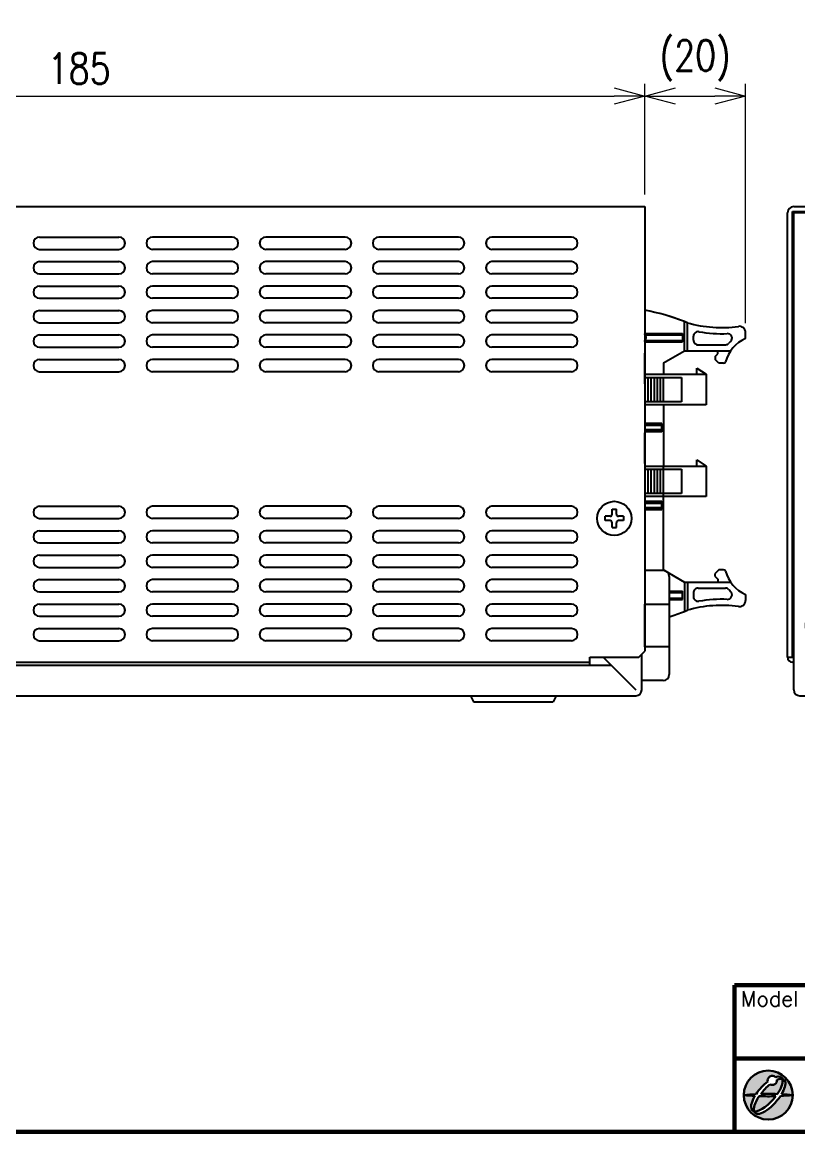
# Model space of a CAD drawing. Header units: millimetres. Extents: x 4 to 387, y 0 to 281.
# Drawn here: x 195.5 to 322.5, y 4 to 185.4 of the extents above; entities that cross this region are included whole.
import ezdxf

# ---------------------------------------------------------------- set-up
doc = ezdxf.new("R2010")
doc.units = ezdxf.units.MM
doc.layers.get('0').update_dxf_attribs({"lineweight": 30})
doc.layers.get('Defpoints').update_dxf_attribs({"lineweight": 9})
for name, color, linetype, lineweight in [('0 @ 1', 7, 'Continuous', 30), ('0 @ 2', 7, 'Continuous', 30), ('2KD_寸法１', 7, 'Continuous', 15), ('2KD_寸法１ @ 2', 7, 'Continuous', 15), ('AUX', 7, 'Continuous', 40)]:
    doc.layers.add(name, color=color, linetype=linetype, lineweight=lineweight)
doc.styles.get("Standard").update_dxf_attribs({"font": 'simplex.shx', "width": 0.8, "bigfont": 'extfont.shx'})
doc.dimstyles.new('KD-STD', dxfattribs={"dimscale": 0, "dimtxt": 2.5, "dimasz": 2.5, "dimexe": 1, "dimexo": 1, "dimgap": 1, "dimtad": 1, "dimdsep": 46, "dimtxsty": 'Standard', "dimblk": 'OPEN30', "dimcen": 0, "dimadec": 0, "dimazin": 0, "dimtfac": 1, "dimtmove": 0, "dimatfit": 3, "dimldrblk": 'OPEN30', "dimfxl": 1, "dimtfill": 1, "dimtolj": 1, "dimtzin": 0, "dimlwd": 15, "dimlwe": 15, "dimarcsym": 0})

# ---------------------------------------------------------------- blocks, each defined once
blk = doc.blocks.new('A$C58A435ED')
h = blk.add_hatch(color=256)
edge = h.paths.add_edge_path()
edge.add_ellipse((3.773587198117353, 4.196817087367676), major_axis=(2.361812504366488, 2.716954488801899), ratio=0.3819444444444653, start_angle=36.91420710907818, end_angle=132.4984448425061, ccw=False)
edge.add_arc((4.65000007218421, 6.399999378670387), 0.7500000000000107, 47.716325140725814, 192.9194600169402, ccw=False)
edge.add_ellipse((3.773587198117353, 4.196817087367676), major_axis=(2.361812504366659, 2.716954488802064), ratio=0.3819444444444362, start_angle=355.11932142212606, end_angle=374.4018947975413, ccw=False)
edge.add_ellipse((4.226412946251001, 3.803181669973355), major_axis=(2.361812504366308, 2.716954488802097), ratio=0.3819444444444228, start_angle=320.87042709418387, end_angle=364.8806785778694, ccw=False)
edge.add_arc((4.000000072180421, -35.9000006213288), 40.09999999999966, 84.27518954777139, 86.89867012710249, ccw=False)
edge.add_arc((4.00000007218404, 3.999999378670507), 3.999999999999948, 2.29e-13, 180.0000000000002)
edge.add_arc((4.000000072404037, -35.90000062387293), 40.10000000255264, 92.83887678115929, 95.7248104521737, ccw=False)
h = blk.add_hatch(color=256)
edge = h.paths.add_edge_path(flags=17)
edge.add_ellipse((3.773587198117353, 4.196817087367676), major_axis=(2.361812504366659, 2.716954488802064), ratio=0.3819444444444362, start_angle=310.1847318245495, end_angle=355.1193214221262)
edge.add_ellipse((4.226412946251001, 3.803181669973355), major_axis=(2.361812504366308, 2.716954488802097), ratio=0.3819444444444228, start_angle=364.8806785778693, end_angle=376.9172569597254)
edge.add_arc((4.64590059936633, 6.440648230716468), 0.7832318979547827, -118.93200922835058, 3.650290310823493, ccw=False)
edge.add_ellipse((4.226412946251001, 3.803181669973355), major_axis=(2.361812504366481, 2.716954488802258), ratio=0.3819444444443969, start_angle=39.80897284039416, end_angle=116.5044053354679)
edge.add_arc((4.000000072202563, -35.90000062130314), 40.09999999997293, 87.87584705466139, 91.76471786731457, ccw=False)
h = blk.add_hatch(color=256)
edge = h.paths.add_edge_path()
edge.add_arc((4.000000072184093, 3.999999378670504), 4, 180, 360)
edge.add_arc((4.000000072183812, 43.89999937867018), 40.09999999999968, 272.8388767810273, 275.7248104522239, ccw=False)
edge.add_ellipse((4.226412946251001, 3.803181669973355), major_axis=(2.361812504366426, 2.716954488802093), ratio=0.3819444444444074, start_angle=175.1193214221273, end_angle=312.49844484255107, ccw=False)
edge.add_ellipse((3.773587198117353, 4.196817087367676), major_axis=(2.361812504366707, 2.716954488802059), ratio=0.3819444444444306, start_angle=140.8704270940551, end_angle=184.8806785778792, ccw=False)
edge.add_arc((4.000000071549384, 43.89999937191471), 40.0999999932146, 264.27518954771597, 266.89867012749494, ccw=False)
h = blk.add_hatch(color=256)
edge = h.paths.add_edge_path(flags=17)
edge.add_ellipse((4.226412946251001, 3.803181669973355), major_axis=(2.361812504366426, 2.716954488802093), ratio=0.3819444444444074, start_angle=130.1847318245594, end_angle=175.1193214221273)
edge.add_ellipse((3.773587198117353, 4.196817087367676), major_axis=(2.361812504366707, 2.716954488802059), ratio=0.3819444444444306, start_angle=184.8806785778791, end_angle=296.5044053362663)
edge.add_arc((4.000000071899529, 43.89999937834407), 40.0999999996636, 267.87584705502576, 271.76471786772845, ccw=False)
blk.add_circle((4.000000072184093, 3.999999378670509), 4)
for centre, radius, start, end in [((4.65000007218407, 6.399999378670521), 0.7500000000000107, 46.19320078363318, 192.9194600169538), ((4.645900599366655, 6.44064823071632), 0.7832318979547827, 241.0679907715483, 3.650290310844553), ((4.000000072403905, -35.90000062387293), 40.10000000255265, 92.83887678115978, 95.72481045217432), ((4.000000071594455, 43.8999993719102), 40.09999999321459, 264.2751895476506, 266.8986701274294), ((4.000000072178096, 43.89999937833407), 40.09999999966357, 267.8758470546274, 271.7647178673098), ((4.000000072184036, -35.90000062130243), 40.09999999997295, 87.87584705463547, 91.764717867287), ((4.000000072184093, 43.8999993786702), 40.09999999999968, 272.8388767810261, 275.7248104522234), ((4.000000072184093, -35.90000062132919), 40.09999999999968, 84.27518954777658, 86.89867012710823)]:
    blk.add_arc(centre, radius, start, end)
for centre, major_axis, ratio, start_param, end_param in [((3.773587198117353, 4.196817087367676), (2.361812504366488, 2.716954488801899), 0.3819444444444653, 1.100419841322928, 1.907443110207523), ((4.226412946251001, 3.803181669973355), (2.361812504366481, 2.716954488802258), 0.3819444444443969, 1.141079770981902, 1.759009101951535), ((3.773587198117353, 4.196817087367676), (2.361812504366659, 2.716954488802064), 0.3819444444444362, 5.024442884643541, 6.8750964602844), ((4.226412946251001, 3.803181669973355), (2.361812504366308, 2.716954488802097), 0.3819444444444228, 5.151329780016704, 6.969419591022085), ((3.773587198117353, 4.196817087367676), (2.361812504366706, 2.716954488802057), 0.3819444444444307, 2.009737126425152, 4.900601755547759), ((4.226412946251001, 3.803181669973355), (2.361812504366426, 2.716954488802092), 0.3819444444444074, 1.882850231053827, 5.04903576379776)]:
    blk.add_ellipse(centre, major_axis=major_axis, ratio=ratio, start_param=start_param, end_param=end_param)
blk = doc.blocks.new('_Open30')
at = {"lineweight": -2}
for p, q in [((-1, 0.26794919), (0, 0)), ((0, 0), (-1, -0.26794919)), ((0, 0), (-1, 0))]:
    blk.add_line(p, q, dxfattribs=at)
blk = doc.blocks.new('*D33')
at = {"layer": '2KD_寸法１', "color": 0, "lineweight": 15}
for p, q in [((112.3249437669276, 157.2980563272242), (112.3249437669276, 175.3626233088569)), ((297.3249437669275, 157.2980563272242), (297.3249437669275, 175.3626233088569)), ((117.3249437669276, 173.3626233088569), (292.3249437669275, 173.3626233088569))]:
    blk.add_line(p, q, dxfattribs=at)
at = {"layer": 'Defpoints', "color": 0}
for p in [(297.3249437669275, 173.3626233088569), (112.3249437669276, 155.2980563272241), (297.3249437669275, 155.2980563272241)]:
    blk.add_point(p, dxfattribs=at)
at = {"layer": '2KD_寸法１', "color": 0, "lineweight": 15, "xscale": 5, "yscale": 5, "zscale": 5, "rotation": 180}
blk.add_blockref('_Open30', (112.3249437669276, 173.3626233088569), dxfattribs=at)
at = {"layer": '2KD_寸法１', "color": 0, "lineweight": 15, "xscale": 5, "yscale": 5, "zscale": 5}
blk.add_blockref('_Open30', (297.3249437669275, 173.3626233088569), dxfattribs=at)
at = {"layer": '2KD_寸法１', "color": 0, "insert": (204.8249437669276, 177.8626233088569), "char_height": 5, "attachment_point": 5, "bg_fill": 3, "box_fill_scale": 1.1, "bg_fill_color": 9, "bg_fill_true_color": 13158600, "bg_fill_transparency": 4390930}
blk.add_mtext('\\A1;185', dxfattribs=at)
blk = doc.blocks.new('*D34')
at = {"layer": '2KD_寸法１', "color": 0, "lineweight": 15}
for p, q in [((297.3249437669275, 157.2980563272242), (297.3249437669275, 175.3626233088569)), ((313.7844418323695, 136.2159225871732), (313.7844418323695, 175.3626233088569)), ((302.3249437669275, 173.3626233088569), (308.7844418323695, 173.3626233088569))]:
    blk.add_line(p, q, dxfattribs=at)
at = {"layer": 'Defpoints', "color": 0}
for p in [(313.7844418323695, 173.3626233088569), (297.3249437669275, 155.2980563272241), (313.7844418323695, 134.2159225871732)]:
    blk.add_point(p, dxfattribs=at)
at = {"layer": '2KD_寸法１', "color": 0, "lineweight": 15, "xscale": 5, "yscale": 5, "zscale": 5, "rotation": 180}
blk.add_blockref('_Open30', (297.3249437669275, 173.3626233088569), dxfattribs=at)
at = {"layer": '2KD_寸法１', "color": 0, "lineweight": 15, "xscale": 5, "yscale": 5, "zscale": 5}
blk.add_blockref('_Open30', (313.7844418323695, 173.3626233088569), dxfattribs=at)
at = {"layer": '2KD_寸法１', "color": 0, "insert": (305.5546927996485, 179.1721471183806), "char_height": 5, "attachment_point": 5, "bg_fill": 3, "box_fill_scale": 1.1, "bg_fill_color": 9, "bg_fill_true_color": 13158600, "bg_fill_transparency": 4390934}
blk.add_mtext('\\A1;(20)', dxfattribs=at)
blk = doc.blocks.new('*U42')
at = {"layer": '0 @ 1', "insert": (3.41869786772122, -21.79845976291006), "char_height": 1.5, "width": 25, "attachment_point": 1}
blk.add_mtext('{\\fHGMaruGothicMPRO|b1|i0|c128|p50;CH2}', dxfattribs=at)
at = {"layer": '0 @ 2', "insert": (3.41869786772122, -21.79845976291006), "char_height": 3, "width": 50, "attachment_point": 1}
blk.add_mtext('{\\fHGMaruGothicMPRO|b1|i0|c128|p50;CH2}', dxfattribs=at)
blk = doc.blocks.new('*U43')
at = {"layer": '0 @ 1', "insert": (-13.60071080255898, -36.79876578944453), "char_height": 1.5, "width": 25, "attachment_point": 1}
blk.add_mtext('{\\fHGMaruGothicMPRO|b1|i0|c128|p50;CH3}', dxfattribs=at)
at = {"layer": '0 @ 2', "insert": (-13.60071080255898, -36.79876578944453), "char_height": 3, "width": 50, "attachment_point": 1}
blk.add_mtext('{\\fHGMaruGothicMPRO|b1|i0|c128|p50;CH3}', dxfattribs=at)
blk = doc.blocks.new('*U44')
at = {"layer": '0 @ 1', "insert": (3.423673484782284, -36.79743400975002), "char_height": 1.5, "width": 25, "attachment_point": 1}
blk.add_mtext('{\\fHGMaruGothicMPRO|b1|i0|c128|p50;CH4}', dxfattribs=at)
at = {"layer": '0 @ 2', "insert": (3.423673484782284, -36.79743400975002), "char_height": 3, "width": 50, "attachment_point": 1}
blk.add_mtext('{\\fHGMaruGothicMPRO|b1|i0|c128|p50;CH4}', dxfattribs=at)
blk = doc.blocks.new('*U45')
at = {"layer": '0 @ 1', "insert": (16.90684941498807, -8.122826919489622), "char_height": 1.5, "width": 25, "attachment_point": 1}
blk.add_mtext('{\\f@HGMaruGothicMPRO|b1|i0|c128|p50;I/O}', dxfattribs=at)
at = {"layer": '0 @ 2', "insert": (16.90684941498807, -8.122826919489622), "char_height": 3, "width": 50, "attachment_point": 1}
blk.add_mtext('{\\f@HGMaruGothicMPRO|b1|i0|c128|p50;I/O}', dxfattribs=at)
blk = doc.blocks.new('*U46')
at = {"layer": '0 @ 1', "insert": (-20.04226831237281, -52.32928730815038), "char_height": 1.25, "width": 25, "attachment_point": 1}
blk.add_mtext('{\\fHGMaruGothicMPRO|b1|i0|c128|p50;SNo.}', dxfattribs=at)
at = {"layer": '0 @ 2', "insert": (-20.04226831237281, -52.32928730815038), "char_height": 2.5, "width": 50, "attachment_point": 1}
blk.add_mtext('{\\fHGMaruGothicMPRO|b1|i0|c128|p50;SNo.}', dxfattribs=at)
blk = doc.blocks.new('*U47')
at = {"layer": '0 @ 1', "insert": (-13.59971652416993, -21.79874200550313), "char_height": 1.5, "width": 25, "attachment_point": 1}
blk.add_mtext('{\\fHGMaruGothicMPRO|b1|i0|c128|p50;CH1}', dxfattribs=at)
at = {"layer": '0 @ 2', "insert": (-13.59971652416993, -21.79874200550313), "char_height": 3, "width": 50, "attachment_point": 1}
blk.add_mtext('{\\fHGMaruGothicMPRO|b1|i0|c128|p50;CH1}', dxfattribs=at)
blk = doc.blocks.new('A$C4DAD6312')
for p, q in [((-29, 0), (29, 0)), ((-30, -73.69999999999997), (-30, -1)), ((-29.20000000000005, -73.69999999999997), (-29.20000000000005, -0.8000000000000111)), ((-29.20000000000005, -0.8000000000000111), (29.20000000000005, -0.8000000000000111)), ((29.00273028564311, -1), (-29.00273028564311, -1)), ((-29.00273028564311, -79), (-29.00273028564311, -1)), ((29.00273028564311, -1), (-29.00273028564311, -1)), ((28.99726971435689, -79), (29.00273028564311, -1)), ((29.20000000000005, -0.8000000000000111), (29.20000000000005, -73.69999999999997)), ((30, -1), (30, -73.69999999999997)), ((-22.86273028564301, -12), (-22.16273028564307, -12)), ((-22.86273028564301, -12.80000000000001), (-22.86273028564301, -12)), ((-22.16273028564307, -12.80000000000001), (-22.16273028564307, -12)), ((2.157269714356971, -12), (2.857269714356903, -12)), ((2.157269714356971, -12.80000000000001), (2.157269714356971, -12)), ((2.857269714356903, -12.80000000000001), (2.857269714356903, -12)), ((-23.21273028564315, -13.14999999999997), (-24.0127302856431, -13.14999999999997)), ((-24.0127302856431, -13.85000000000002), (-24.0127302856431, -13.14999999999997)), ((-23.21273028564315, -13.85000000000002), (-24.0127302856431, -13.85000000000002)), ((-22.86273028564313, -15), (-22.86273028564313, -14.19999999999999)), ((-22.16273028564319, -15), (-22.16273028564319, -14.19999999999999)), ((-21.0127302856431, -13.14999999999997), (-21.81273028564306, -13.15000000000003)), ((-21.0127302856431, -13.85000000000002), (-21.81273028564306, -13.85000000000002)), ((-21.0127302856431, -13.14999999999997), (-21.0127302856431, -13.85000000000002)), ((1.807269714356833, -13.14999999999997), (1.00726971435688, -13.14999999999997)), ((1.00726971435688, -13.85000000000002), (1.00726971435688, -13.14999999999997)), ((1.807269714356833, -13.85000000000002), (1.00726971435688, -13.85000000000002)), ((2.157269714356857, -15), (2.157269714356857, -14.19999999999999)), ((2.857269714356787, -15), (2.857269714356787, -14.19999999999999)), ((4.007269714356879, -13.14999999999997), (3.207269714356923, -13.15000000000003)), ((4.007269714356879, -13.85000000000002), (3.207269714356923, -13.85000000000002)), ((4.007269714356879, -13.14999999999997), (4.007269714356879, -13.85000000000002)), ((-22.86273028564313, -15), (-22.16273028564319, -15)), ((2.157269714356857, -15), (2.857269714356787, -15)), ((23.09727921435547, -16.00041304387764), (14.89727921435838, -16.00041304387764)), ((14.89727921435838, -16.00041304387764), (14.89727921435838, -28.71031294622139)), ((23.09727921435547, -16.00041304387764), (23.09727921435547, -68.30011294641213)), ((14.89767921436282, -19.24801300325112), (23.09767921435991, -19.24801300325112)), ((14.89767921436282, -21.24801300325112), (23.09767921435991, -21.24801300325112)), ((14.89767921436282, -25.24801300325112), (23.09767921435991, -25.24801300325112)), ((14.89727921435838, -25.43011294164376), (15.64727921435838, -25.43011294164376)), ((15.79727921436711, -26.43011294164376), (14.89727921435838, -25.43011294164376)), ((15.64727921435838, -25.43031297483163), (16.09727921435547, -25.43031297483163)), ((15.79727921436711, -26.43011294164376), (15.79727921436711, -44.2002129391642)), ((16.09727921435547, -58.87011299886421), (16.09727921435547, -25.43031297483163)), ((21.89727921435838, -58.87011299886421), (21.89727921435838, -25.43031297483163)), ((22.34727921435547, -25.43031297483163), (21.89727921435838, -25.43031297483163)), ((22.34727921435547, -25.43011294164376), (23.09727921435547, -25.43011294164376)), ((-21.49015533629517, -27.4241665988194), (-15.49015533629517, -27.4241665988194)), ((-21.49015533629517, -32.4241665988194), (-21.49015533629517, -27.4241665988194)), ((-20.49015533629518, -28.4241665988194), (-18.99015533629517, -28.4241665988194)), ((-20.49015533629518, -29.9241665988194), (-20.49015533629518, -28.4241665988194)), ((-18.99015533629517, -28.4241665988194), (-18.99015533629517, -29.9241665988194)), ((-17.99015533629517, -28.4241665988194), (-16.49015533629517, -28.4241665988194)), ((-17.99015533629517, -29.9241665988194), (-17.99015533629517, -28.4241665988194)), ((-16.49015533629517, -28.4241665988194), (-16.49015533629517, -29.9241665988194)), ((-15.49015533629517, -27.4241665988194), (-15.49015533629517, -32.4241665988194)), ((-4.490155708910606, -27.4241665988194), (1.509844291089393, -27.4241665988194)), ((-4.490155708910606, -32.4241665988194), (-4.490155708910606, -27.4241665988194)), ((-3.490155708910606, -28.4241665988194), (-1.990155708910604, -28.4241665988194)), ((-3.490155708910606, -29.9241665988194), (-3.490155708910606, -28.4241665988194)), ((-1.990155708910604, -28.4241665988194), (-1.990155708910604, -29.9241665988194)), ((-0.9901557089106064, -28.4241665988194), (0.5098442910893937, -28.4241665988194)), ((-0.9901557089106064, -29.9241665988194), (-0.9901557089106064, -28.4241665988194)), ((0.5098442910893937, -28.4241665988194), (0.5098442910893937, -29.9241665988194)), ((1.509844291089393, -27.4241665988194), (1.509844291089393, -32.4241665988194)), ((15.79727921436711, -28.71031294622139), (14.89727921435838, -28.71031294622139)), ((15.32227921436129, -28.71031294622139), (15.32227921436129, -32.77031300821022)), ((-18.99015533629517, -29.9241665988194), (-20.49015533629518, -29.9241665988194)), ((-16.49015533629517, -29.9241665988194), (-17.99015533629517, -29.9241665988194)), ((-1.990155708910604, -29.9241665988194), (-3.490155708910606, -29.9241665988194)), ((0.5098442910893937, -29.9241665988194), (-0.9901557089106064, -29.9241665988194)), ((15.79727921436711, -30.03031299867348), (15.32227921436129, -30.03031299867348)), ((-15.49015533629517, -32.4241665988194), (-21.49015533629517, -32.4241665988194)), ((1.509844291089393, -32.4241665988194), (-4.490155708910606, -32.4241665988194)), ((15.79727921436711, -31.45011292257027), (15.32227921436129, -31.45011292257027)), ((15.79727921436711, -32.77031300821022), (14.89727921435838, -32.77031300821022)), ((14.89727921435838, -32.77031300821022), (14.89727921435838, -40.10021291532234)), ((14.89727921435838, -40.10021291532234), (15.79727921436711, -40.10021291532234)), ((15.79727921436711, -40.10021291532234), (15.79727921436711, -57.87011299886422)), ((-21.49015533629517, -42.42416659881951), (-15.49015533629517, -42.42416659881951)), ((-21.49015533629517, -47.4241665988195), (-21.49015533629517, -42.42416659881951)), ((-20.49015533629518, -43.4241665988195), (-18.99015533629517, -43.4241665988195)), ((-20.49015533629518, -44.9241665988195), (-20.49015533629518, -43.4241665988195)), ((-18.99015533629517, -43.4241665988195), (-18.99015533629517, -44.9241665988195)), ((-17.99015533629517, -43.4241665988195), (-16.49015533629517, -43.4241665988195)), ((-17.99015533629517, -44.9241665988195), (-17.99015533629517, -43.4241665988195)), ((-16.49015533629517, -43.4241665988195), (-16.49015533629517, -44.9241665988195)), ((-15.49015533629517, -42.42416659881951), (-15.49015533629517, -47.4241665988195)), ((-4.490155708910606, -42.42416659881951), (1.509844291089393, -42.42416659881951)), ((-4.490155708910606, -47.4241665988195), (-4.490155708910606, -42.42416659881951)), ((-3.490155708910606, -43.4241665988195), (-1.990155708910604, -43.4241665988195)), ((-3.490155708910606, -44.9241665988195), (-3.490155708910606, -43.4241665988195)), ((-1.990155708910604, -43.4241665988195), (-1.990155708910604, -44.9241665988195)), ((-0.9901557089106064, -43.4241665988195), (0.5098442910893937, -43.4241665988195)), ((-0.9901557089106064, -44.9241665988195), (-0.9901557089106064, -43.4241665988195)), ((0.5098442910893937, -43.4241665988195), (0.5098442910893937, -44.9241665988195)), ((1.509844291089393, -42.42416659881951), (1.509844291089393, -47.4241665988195)), ((-18.99015533629517, -44.9241665988195), (-20.49015533629518, -44.9241665988195)), ((-16.49015533629517, -44.9241665988195), (-17.99015533629517, -44.9241665988195)), ((-1.990155708910604, -44.9241665988195), (-3.490155708910606, -44.9241665988195)), ((0.5098442910893937, -44.9241665988195), (-0.9901557089106064, -44.9241665988195)), ((14.89727921435838, -44.20011292257028), (14.89727921435838, -54.07011304654793)), ((15.79727921436711, -44.2002129391642), (14.89727921435838, -44.2002129391642)), ((15.79727921436711, -45.18011294164375), (15.79727921436711, -55.59001301088051)), ((-15.49015533629517, -47.4241665988195), (-21.49015533629517, -47.4241665988195)), ((1.509844291089393, -47.4241665988195), (-4.490155708910606, -47.4241665988195)), ((14.89727921435838, -54.070013029954), (15.79727921436711, -54.070013029954)), ((15.32227921436129, -54.070013029954), (15.32227921436129, -58.13001297273354)), ((-14.00226831237273, -56.00034888490913), (5.997731687627264, -56.00034888490913)), ((15.32227921436129, -55.39001296319679), (15.79727921436711, -55.39001296319679)), ((14.89727921435838, -58.87011299886421), (15.79727921436711, -57.87011299886422)), ((15.32227921436129, -56.81001292028145), (15.79727921436711, -56.81001292028145)), ((14.89727921435838, -58.13001297273354), (15.56337921436056, -58.13001297273354)), ((14.89727921435838, -58.13001297273354), (14.89727921435838, -68.30011294641213)), ((15.64727921435838, -58.87011299886421), (14.89727921435838, -58.87011299886421)), ((14.89767921436282, -59.0480129555674), (23.09767921435991, -59.0480129555674)), ((16.09727921435547, -58.87011299886421), (15.64727921435838, -58.87011299886421)), ((22.34727921435547, -58.87011299886421), (21.89727921435838, -58.87011299886421)), ((23.09727921435547, -58.87011299886421), (22.34727921435547, -58.87011299886421)), ((-7.002730215223547, -62.00063270643574), (-7.002730215223547, -75.00063270643574)), ((-5.002730215223547, -62.00063270643574), (-5.002730445904261, -74.99927448386141)), ((-3.002730099883136, -62.00063294220768), (-3.002730099883136, -75.00063294220769)), ((-1.002730099883136, -62.00063294220768), (-1.002730330563962, -74.99927471963338)), ((0.9972696529461018, -62.00063294220768), (0.9972696529461018, -75.00063294220769)), ((2.9972696529461, -62.00063294220768), (2.997269422265389, -74.9992747196334)), ((14.89767921436282, -63.0480129555674), (23.09767921435991, -63.0480129555674)), ((14.89767921436282, -65.0480129555674), (23.09767921435991, -65.0480129555674)), ((7.647269458216442, -66.99997114432665), (8.347269458216488, -66.99997114432665)), ((7.647269458216442, -67.79997114432666), (7.647269458216442, -66.99997114432665)), ((8.347269458216488, -67.79997114432666), (8.347269458216488, -66.99997114432665)), ((7.297269458216532, -68.14997114432664), (6.497269458216463, -68.14997114432664)), ((6.497269458216463, -68.84997114432664), (6.497269458216463, -68.14997114432664)), ((7.297269458216532, -68.84997114432664), (6.497269458216463, -68.84997114432664)), ((9.497269458216463, -68.14997114432664), (8.697269458216397, -68.14997114432667)), ((9.497269458216463, -68.84997114432664), (8.697269458216397, -68.84997114432664)), ((9.497269458216463, -68.14997114432664), (9.497269458216463, -68.84997114432664)), ((23.09727921435547, -68.30011294641213), (14.89727921435838, -68.30011294641213)), ((7.647269458216442, -69.99997114432665), (7.647269458216442, -69.19997114432664)), ((7.647269458216442, -69.99997114432665), (8.347269458216488, -69.99997114432665)), ((8.347269458216488, -69.99997114432665), (8.347269458216488, -69.19997114432664)), ((-30, -73.69999999999997), (-29.20000000000005, -73.69999999999997)), ((-29.20000000000005, -73.69999999999997), (-29.00273028564311, -73.69999999999997)), ((28.99764075317512, -73.69999999999997), (29.20000000000005, -73.69999999999997)), ((29.20000000000005, -73.69999999999997), (30, -73.69999999999997)), ((-29.00273028564311, -74.5), (-29.20000000000005, -74.5)), ((28.99758474731573, -74.5), (29.20000000000005, -74.5)), ((-28.00273028564311, -80), (27.99726971435689, -80)), ((-25.50273073800804, -80), (-25.00273073800804, -81)), ((-25.00273073800804, -81), (-12.00273073800804, -81)), ((-24.00273073800804, -80), (-13.00273073800804, -80)), ((-11.50273073800804, -80), (-12.00273073800804, -81)), ((11.49726926199196, -80), (11.99726926199196, -81)), ((11.99726926199196, -81), (24.99726926199196, -81)), ((12.99726926199196, -80), (23.99726926199196, -80)), ((25.49726926199196, -80), (24.99726926199196, -81))]:
    blk.add_line(p, q)
for points in [[(-20.01015552260311, -7.500000088985302), (-0.0101555226030996, -7.500000088985302), (-0.0101555226030996, -19.5000000889853), (-20.01015552260311, -19.5000000889853)], [(13.99727921435692, -15.50041304387764), (23.99727921435692, -15.50041304387764), (23.99727921435692, -69.50041304387764), (13.99727921435692, -69.50041304387764)]]:
    blk.add_lwpolyline(points, close=True)
for points in [[(-19.99015533629517, -27.4241665988194), (-19.99015533629517, -26.4241665988194), (-16.99015533629517, -26.4241665988194), (-16.99015533629517, -27.4241665988194)], [(-2.990155708910606, -27.4241665988194), (-2.990155708910606, -26.4241665988194), (0.0098442910893937, -26.4241665988194), (0.0098442910893937, -27.4241665988194)], [(-21.49015533629517, -27.9241665988194), (-24.49015533629518, -27.9241665988194), (-24.49015533629518, -31.9241665988194), (-21.49015533629517, -31.9241665988194)], [(-15.49015533629517, -27.9241665988194), (-12.49015533629517, -27.9241665988194), (-12.49015533629517, -31.9241665988194), (-15.49015533629517, -31.9241665988194)], [(-4.490155708910606, -27.9241665988194), (-7.490155708910606, -27.9241665988194), (-7.490155708910606, -31.9241665988194), (-4.490155708910606, -31.9241665988194)], [(1.509844291089393, -27.9241665988194), (4.509844291089393, -27.9241665988194), (4.509844291089393, -31.9241665988194), (1.509844291089393, -31.9241665988194)], [(-19.99015533629517, -42.42416659881951), (-19.99015533629517, -41.42416659881951), (-16.99015533629517, -41.42416659881951), (-16.99015533629517, -42.42416659881951)], [(-2.990155708910606, -42.42416659881951), (-2.990155708910606, -41.42416659881951), (0.0098442910893937, -41.42416659881951), (0.0098442910893937, -42.42416659881951)], [(-21.49015533629517, -42.92416659881951), (-24.49015533629518, -42.92416659881951), (-24.49015533629518, -46.9241665988195), (-21.49015533629517, -46.9241665988195)], [(-15.49015533629517, -42.92416659881951), (-12.49015533629517, -42.92416659881951), (-12.49015533629517, -46.9241665988195), (-15.49015533629517, -46.9241665988195)], [(-4.490155708910606, -42.92416659881951), (-7.490155708910606, -42.92416659881951), (-7.490155708910606, -46.9241665988195), (-4.490155708910606, -46.9241665988195)], [(1.509844291089393, -42.92416659881951), (4.509844291089393, -42.92416659881951), (4.509844291089393, -46.9241665988195), (1.509844291089393, -46.9241665988195)]]:
    blk.add_lwpolyline(points)
for centre, radius in [((-22.5127302856431, -13.5), 2.799999999999998), ((2.507269714356877, -13.5), 2.799999999999998), ((-18.00273028564402, -68.49932087096475), 9), ((-18.00273028564402, -68.49932087096475), 5), ((7.997269458216463, -68.49997114432665), 3), ((7.997269458216463, -68.49997114432665), 2.799999999999998)]:
    blk.add_circle(centre, radius)
for centre, radius, start, end in [((-29, -1), 1, 90, 180), ((29, -1), 1, 0, 90), ((-23.21273028564315, -12.80000000000001), 0.35, 270, 0), ((-23.21273028564315, -14.19999999999999), 0.35, 0, 90), ((-21.81273028564306, -12.80000000000007), 0.35, 180, 270), ((-21.81273028564306, -14.19999999999999), 0.35, 90, 180), ((1.807269714356833, -12.80000000000001), 0.35, 270, 0), ((1.807269714356833, -14.19999999999999), 0.35, 0, 90), ((3.207269714356923, -12.80000000000007), 0.35, 180, 270), ((3.207269714356923, -14.19999999999999), 0.35, 90, 180), ((-6.002730215223547, -62.00063270643574), 1, 0, 180), ((-2.002730099883134, -62.00063294220768), 1, 0, 180), ((1.9972696529461, -62.00063294220768), 1, 0, 180), ((7.297269458216532, -67.79997114432666), 0.35, 270, 0), ((7.297269458216532, -69.19997114432664), 0.35, 0, 90), ((8.697269458216397, -67.79997114432669), 0.35, 180, 270), ((8.697269458216397, -69.19997114432664), 0.35, 90, 180), ((-29.20000000000005, -73.69999999999997), 0.8, 180, 270), ((29.20000000000005, -73.69999999999997), 0.8, 270, 0), ((-6.002730445904263, -74.99927448386141), 1, 180, 0), ((-2.00273033056396, -74.99927471963338), 1, 180, 0), ((1.997269422265389, -74.9992747196334), 1, 180, 0), ((-28.00273028564311, -79), 1, 180, 270), ((27.99726971435689, -79), 1, 270, 0)]:
    blk.add_arc(centre, radius, start, end)
for name in ['*U45', '*U47', '*U42', '*U43', '*U44', '*U46']:
    blk.add_blockref(name, (0, 0))
blk = doc.blocks.new('A$C150A3B8D')
for p, q in [((-92.5, 0), (92.5, 0)), ((92.5, 0), (92.5, -72.69999999999997)), ((-6.499320888712872, -4.999999884659644), (6.499320888712872, -5.000000115340355)), ((25, -4.999999884659644), (12.00135822257425, -5.000000115340355)), ((43.5, -4.999999884659644), (30.50135822257426, -5.000000115340355)), ((62, -4.999999884659644), (49.00135822257425, -5.000000115340355)), ((80.5, -4.999999884659644), (67.50135822257425, -5.000000115340355)), ((-6.499320888712872, -6.999999884659643), (6.500679111287126, -6.999999884659643)), ((25, -6.999999884659643), (12, -6.999999884659643)), ((43.5, -6.999999884659643), (30.5, -6.999999884659643)), ((62, -6.999999884659643), (49, -6.999999884659643)), ((80.5, -6.999999884659643), (67.5, -6.999999884659643)), ((-6.499320817726811, -8.999999901138438), (6.499320959698931, -9.000000131819148)), ((24.99999992901394, -8.999999901138438), (12.00135815158819, -9.000000131819148)), ((43.49999992901394, -8.999999901138438), (30.5013581515882, -9.000000131819148)), ((61.99999992901394, -8.999999901138438), (49.00135815158819, -9.000000131819148)), ((80.49999992901394, -8.999999901138438), (67.50135815158819, -9.000000131819148)), ((-6.499320817726811, -10.99999990113843), (6.500679182273187, -10.99999990113843)), ((24.99999992901394, -10.99999990113843), (11.99999992901394, -10.99999990113843)), ((43.49999992901394, -10.99999990113843), (30.49999992901395, -10.99999990113843)), ((61.99999992901394, -10.99999990113843), (48.99999992901394, -10.99999990113843)), ((80.49999992901394, -10.99999990113843), (67.49999992901392, -10.99999990113843)), ((-6.499320888712872, -12.99999988465964), (6.499320888712872, -13.00000011534035)), ((25, -12.99999988465964), (12.00135822257425, -13.00000011534035)), ((43.5, -12.99999988465964), (30.50135822257426, -13.00000011534035)), ((62, -12.99999988465964), (49.00135822257425, -13.00000011534035)), ((80.5, -12.99999988465964), (67.50135822257425, -13.00000011534035)), ((-6.499320888712872, -14.99999988465964), (6.500679111287126, -14.99999988465964)), ((25, -14.99999988465964), (12, -14.99999988465964)), ((43.5, -14.99999988465964), (30.5, -14.99999988465964)), ((62, -14.99999988465964), (49, -14.99999988465964)), ((80.5, -14.99999988465964), (67.5, -14.99999988465964)), ((-6.499320888712872, -16.99999986818079), (6.499320888712872, -17.0000000988615)), ((25, -16.99999986818079), (12.00135822257425, -17.0000000988615)), ((43.5, -16.99999986818079), (30.50135822257426, -17.0000000988615)), ((62, -16.99999986818079), (49.00135822257425, -17.0000000988615)), ((80.5, -16.99999986818079), (67.50135822257425, -17.0000000988615)), ((-6.499320888712872, -18.99999986818079), (6.500679111287126, -18.99999986818079)), ((25, -18.99999986818079), (12, -18.99999986818079)), ((43.5, -18.99999986818079), (30.5, -18.99999986818079)), ((62, -18.99999986818079), (49, -18.99999986818079)), ((80.5, -18.99999986818079), (67.5, -18.99999986818079)), ((98.95943756544216, -23.57749874005106), (98.95955156544213, -18.79843274005111)), ((98.95954356544212, -23.57751174005108), (98.95954356544212, -18.79844674005108)), ((99.46093256544214, -23.57756374005112), (99.46103956544208, -18.9977807400511)), ((99.46103956544208, -23.57756474005106), (99.46103956544208, -18.9977807400511)), ((-6.499320888712872, -20.999999851702), (6.499320888712872, -21.00000008238271)), ((25, -20.999999851702), (12.00135822257425, -21.00000008238271)), ((43.5, -20.999999851702), (30.50135822257426, -21.00000008238271)), ((62, -20.999999851702), (49.00135822257425, -21.00000008238271)), ((80.5, -20.999999851702), (67.50135822257425, -21.00000008238271)), ((92.53900956544204, -20.75281674005112), (98.65950656544214, -20.75281674005112)), ((92.64000856544205, -20.95462774005103), (98.65949556544209, -20.95477274005111)), ((96.500675, -20.75305974005107), (98.65954856544207, -20.75296074005109)), ((96.500675, -20.95479274005106), (98.65954056544209, -20.95479274005106)), ((98.65949856544216, -20.75293774005104), (98.65946856544201, -22.09294074005106)), ((98.65954056544209, -20.7529567400511), (98.65954056544209, -22.09296074005107)), ((100.460974565442, -21.84753474005106), (100.4609895654421, -21.20063774005109)), ((100.4610395654421, -21.84751174005106), (100.4610395654421, -21.20061574005104)), ((108.9594845654421, -21.58213374005106), (108.9595115654421, -20.58213374005106)), ((108.9595435654421, -21.58190974005106), (108.9595435654421, -20.58190974005106)), ((-6.499320888712872, -22.999999851702), (6.500679111287126, -22.999999851702)), ((25, -22.999999851702), (12, -22.999999851702)), ((43.5, -22.999999851702), (30.5, -22.999999851702)), ((62, -22.999999851702), (49, -22.999999851702)), ((80.5, -22.999999851702), (67.5, -22.999999851702)), ((92.53846656544216, -22.09281174005105), (98.65946856544201, -22.09281174005105)), ((92.63948656544208, -21.89450074005106), (98.659470565442, -21.89464574005103)), ((95.54902956544208, -25.57756074005101), (98.95953856544205, -23.57750774005103)), ((96.500675, -21.8946647400511), (98.65954056544209, -21.8946647400511)), ((96.500675, -22.09305574005106), (98.65953856544209, -22.09295674005108)), ((98.95943556544216, -23.57760274005102), (106.5378445654421, -23.5774807400511)), ((98.95953956544213, -23.5776147400511), (106.5379515654421, -23.57731274005107)), ((101.2109475654421, -22.59760274005111), (105.6864445654421, -22.59750774005113)), ((101.211031565442, -22.5975647400511), (105.686525565442, -22.59736274005104)), ((104.4094205654421, -24.09747174005111), (104.4094345654421, -23.57751474005113)), ((104.409540565442, -24.09735874005105), (104.409540565442, -23.57739674005109)), ((-6.499320888712872, -25.00000008238271), (6.499320888712872, -25.00000031306342)), ((25, -25.00000008238271), (12.00135822257425, -25.00000031306342)), ((43.5, -25.00000008238271), (30.50135822257426, -25.00000031306342)), ((62, -25.00000008238271), (49.00135822257425, -25.00000031306342)), ((80.5, -25.00000008238271), (67.50135822257425, -25.00000031306342)), ((92.5, -28.9991665988195), (92.5, -23.9991665988195)), ((92.5, -28.4991665988195), (92.5, -24.4991665988195)), ((104.0094195654421, -24.4974657400511), (104.0094075654421, -24.9974657400511)), ((104.0094235654421, -24.4974207400511), (104.4094345654421, -24.09742274005111)), ((104.609423565442, -25.59739474005108), (104.009428565442, -24.9973747400511)), ((104.009546565442, -24.49736074005102), (104.009546565442, -24.99736074005102)), ((104.009550565442, -24.49731874005101), (104.409552565442, -24.09731374005105)), ((104.6095795654421, -25.59727174005104), (104.0095735654421, -24.99726874005103)), ((-6.499320888712872, -27.00000008238272), (6.500679111287126, -27.00000008238272)), ((25, -27.00000008238272), (12, -27.00000008238272)), ((43.5, -27.00000008238272), (30.5, -27.00000008238272)), ((62, -27.00000008238272), (49, -27.00000008238272)), ((80.5, -27.00000008238272), (67.5, -27.00000008238272)), ((95.54886556544204, -25.5772810857238), (95.54886556544216, -27.42567134420375)), ((101, -27.42567134420375), (101, -26.42567134420375)), ((101, -26.42567134420375), (102.5, -27.42567134420375)), ((105.3793875654421, -25.59744974005105), (104.609398565442, -25.59743374005109)), ((105.3795415654421, -25.59731374005105), (104.609552565442, -25.59731374005105)), ((92.5, -27.42567134420375), (102.5, -27.42567134420375)), ((92.5, -27.92567134420375), (98.50000000000001, -27.92567134420375)), ((93, -27.92567134420375), (93, -31.92567134420375)), ((93.49999999999999, -27.92567134420375), (93.49999999999999, -31.92567134420375)), ((94, -27.92567134420375), (94, -31.92567134420375)), ((94.50000000000001, -27.92567134420375), (94.50000000000001, -31.92567134420375)), ((95, -27.92567134420375), (95, -31.92567134420375)), ((95.5, -27.92567134420375), (95.5, -31.92567134420375)), ((98.50000000000001, -27.92567134420375), (98.50000000000001, -31.92567134420375)), ((102.5, -27.42567134420375), (102.5, -32.42567134420375)), ((98.50000000000001, -31.92567134420375), (92.5, -31.92567134420375)), ((102.5, -32.42567134420375), (92.5, -32.42567134420375)), ((95.54886556544216, -32.42567134420375), (95.54886556544216, -42.48165274005112)), ((95.24888356544216, -35.48205574005113), (92.5, -35.48195474005104)), ((95.24888056544204, -35.78205674005108), (92.5, -35.78195574005111)), ((95.24887756544209, -36.82205374005105), (95.24887756544209, -35.48205374005113)), ((95.24887356544208, -36.52205474005111), (92.5, -36.52195574005111)), ((95.24887956544205, -36.82200574005106), (92.5, -36.82190474005108)), ((92.5, -41.99916659881949), (92.5, -36.9991665988195)), ((92.5, -41.4991665988195), (92.5, -37.4991665988195)), ((101, -42.42567134420386), (101, -41.42567134420385)), ((101, -41.42567134420385), (102.5, -42.42567134420386)), ((92.5, -42.42567134420386), (102.5, -42.42567134420386)), ((92.5, -42.92567134420385), (98.50000000000001, -42.92567134420385)), ((93, -42.92567134420385), (93, -46.92567134420386)), ((93.49999999999999, -42.92567134420385), (93.49999999999999, -46.92567134420386)), ((94, -42.92567134420385), (94, -46.92567134420386)), ((94.50000000000001, -42.92567134420385), (94.50000000000001, -46.92567134420386)), ((95, -42.92567134420385), (95, -46.92567134420386)), ((95.5, -42.92567134420385), (95.5, -46.92567134420386)), ((95.54880132477295, -42.92567134420385), (95.54887256544205, -42.52165374005108)), ((98.50000000000001, -42.92567134420385), (98.50000000000001, -46.92567134420386)), ((102.5, -42.42567134420386), (102.5, -47.42567134420386)), ((98.50000000000001, -46.92567134420386), (92.5, -46.92567134420386)), ((95.54588856544206, -59.44441074005112), (95.54809600234825, -46.92567134420386)), ((102.5, -47.42567134420386), (92.5, -47.42567134420386)), ((92.5, -48.17991074005114), (95.2483735654421, -48.17991074005114)), ((92.5, -48.48121780993809), (95.24836656544207, -48.48125274005109)), ((95.2483735654421, -49.52125774005105), (95.2483735654421, -48.18125674005102)), ((-6.5, -48.99999980227693), (6.498641777425746, -49.00000003295764)), ((25.00067911128713, -48.99999980227693), (12.00203733386138, -49.00000003295764)), ((43.50067911128713, -48.99999980227693), (30.50203733386138, -49.00000003295764)), ((62.00067911128712, -48.99999980227693), (49.00203733386138, -49.00000003295764)), ((80.50067911128713, -48.99999980227693), (67.50203733386138, -49.00000003295764)), ((86.80000000000005, -50.65000000000001), (86, -50.65000000000001)), ((86, -51.34999999999998), (86, -50.65000000000001)), ((87.15000000000003, -49.5), (87.85000000000001, -49.5)), ((87.15000000000003, -50.30000000000001), (87.15000000000003, -49.5)), ((87.85000000000001, -50.30000000000001), (87.85000000000001, -49.5)), ((89, -50.65000000000001), (88.19999999999997, -50.65000000000003)), ((89, -50.65000000000001), (89, -51.34999999999998)), ((92.5, -49.22121945683904), (95.24838756544204, -49.22125474005111)), ((92.5, -49.52115474005108), (95.24836856544208, -49.52125374005106)), ((-6.5, -50.99999980227693), (6.5, -50.99999980227693)), ((25.00067911128713, -50.99999980227693), (12.00067911128712, -50.99999980227693)), ((43.50067911128713, -50.99999980227693), (30.50067911128713, -50.99999980227693)), ((62.00067911128712, -50.99999980227693), (49.00067911128711, -50.99999980227693)), ((80.50067911128713, -50.99999980227693), (67.50067911128714, -50.99999980227693)), ((86.80000000000005, -51.34999999999998), (86, -51.34999999999998)), ((87.14999999999998, -52.5), (87.14999999999998, -51.69999999999999)), ((87.14999999999998, -52.5), (87.84999999999997, -52.5)), ((87.84999999999997, -52.5), (87.84999999999997, -51.69999999999999)), ((89, -51.34999999999998), (88.19999999999997, -51.34999999999998)), ((-6.499999929013937, -52.99999981875572), (6.498641848411807, -53.00000004943644)), ((25.00067904030107, -52.99999981875572), (12.00203726287532, -53.00000004943644)), ((43.50067904030106, -52.99999981875572), (30.50203726287532, -53.00000004943644)), ((62.00067904030106, -52.99999981875572), (49.00203726287532, -53.00000004943644)), ((80.50067904030107, -52.99999981875572), (67.50203726287532, -53.00000004943644)), ((-6.499999929013937, -54.99999981875572), (6.500000070986061, -54.99999981875572)), ((25.00067904030107, -54.99999981875572), (12.00067904030106, -54.99999981875572)), ((43.50067904030106, -54.99999981875572), (30.50067904030107, -54.99999981875572)), ((62.00067904030106, -54.99999981875572), (49.00067904030106, -54.99999981875572)), ((80.50067904030107, -54.99999981875572), (67.50067904030108, -54.99999981875572)), ((-6.5, -56.99999980227692), (6.498641777425746, -57.00000003295762)), ((25.00067911128713, -56.99999980227692), (12.00203733386138, -57.00000003295762)), ((43.50067911128713, -56.99999980227692), (30.50203733386138, -57.00000003295762)), ((62.00067911128712, -56.99999980227692), (49.00203733386138, -57.00000003295762)), ((80.50067911128713, -56.99999980227692), (67.50203733386138, -57.00000003295762)), ((-6.5, -58.99999980227693), (6.5, -58.99999980227693)), ((25.00067911128713, -58.99999980227693), (12.00067911128712, -58.99999980227693)), ((43.50067911128713, -58.99999980227693), (30.50067911128713, -58.99999980227693)), ((62.00067911128712, -58.99999980227693), (49.00067911128711, -58.99999980227693)), ((80.50067911128713, -58.99999980227693), (67.50067911128714, -58.99999980227693)), ((95.5, -59.5008739088116), (92.5, -59.5008739088116)), ((95.5483545654421, -59.42585574005113), (98.95886356544204, -61.42590874005112)), ((104.6089045654421, -59.40614474005109), (104.0088985654421, -60.00614774005112)), ((105.3788665654421, -59.40610274005109), (104.6088775654421, -59.40610274005109)), ((-6.5, -60.99999978579811), (6.498641777425746, -61.00000001647882)), ((25.00067911128713, -60.99999978579811), (12.00203733386138, -61.00000001647882)), ((43.50067911128713, -60.99999978579811), (30.50203733386138, -61.00000001647882)), ((62.00067911128712, -60.99999978579811), (49.00203733386138, -61.00000001647882)), ((80.50067911128713, -60.99999978579811), (67.50203733386138, -61.00000001647882)), ((96.5, -60.50087390881159), (96.5, -76.5)), ((98.95886456544213, -61.42580174005104), (106.5372765654421, -61.42610374005108)), ((98.95886856544212, -61.42590474005107), (98.95886856544212, -66.20496974005106)), ((99.46036456544209, -61.4258517400511), (99.46036456544209, -66.00563574005103)), ((104.008871565442, -60.50605574005111), (104.008871565442, -60.00605574005112)), ((104.008875565442, -60.50609774005113), (104.408877565442, -60.9061027400511)), ((104.408865565442, -60.90605774005109), (104.408865565442, -61.42601974005106)), ((-6.5, -62.99999978579811), (6.5, -62.99999978579811)), ((25.00067911128713, -62.99999978579811), (12.00067911128712, -62.99999978579811)), ((43.50067911128713, -62.99999978579811), (30.50067911128713, -62.99999978579811)), ((62.00067911128712, -62.99999978579811), (49.00067911128711, -62.99999978579811)), ((80.50067911128713, -62.99999978579811), (67.50067911128714, -62.99999978579811)), ((96.5, -62.91036074005109), (98.65886356544208, -62.91045974005107)), ((96.5, -63.10875174005104), (98.65886556544204, -63.10875174005104)), ((98.65886556544204, -64.25045974005104), (98.65886556544204, -62.91045574005106)), ((100.4603645654421, -63.1559047400511), (100.4603645654421, -63.8028007400511)), ((101.210356565442, -62.40585174005104), (105.685850565442, -62.40605374005109)), ((108.9588685654421, -63.42150674005107), (108.9588685654421, -64.4215067400511)), ((-6.5, -64.99999976931927), (6.498641777425746, -65)), ((25.00067911128713, -64.99999976931927), (12.00203733386138, -65)), ((43.50067911128713, -64.99999976931927), (30.50203733386138, -65)), ((62.00067911128712, -64.99999976931927), (49.00203733386138, -65)), ((80.50067911128713, -64.99999976931927), (67.50203733386138, -65)), ((92.5, -71.9993208709648), (92.5, -64.99932087096478)), ((92.5, -65.00082561634915), (96.5, -65.00082561634915)), ((96.5, -64.0486237400511), (98.65886556544204, -64.0486237400511)), ((96.5, -64.25035674005107), (98.65887356544206, -64.25045574005105)), ((96.5, -65.00082561634915), (96.5, -72.00082561634915)), ((-6.5, -66.99999976931929), (6.5, -66.99999976931929)), ((25.00067911128713, -66.99999976931929), (12.00067911128712, -66.99999976931929)), ((43.50067911128713, -66.99999976931929), (30.50067911128713, -66.99999976931929)), ((62.00067911128712, -66.99999976931929), (49.00067911128711, -66.99999976931929)), ((80.50067911128713, -66.99999976931929), (67.50067911128714, -66.99999976931929)), ((-6.5, -69), (6.498641777425746, -69.00000023068071)), ((25.00067911128713, -69), (12.00203733386138, -69.00000023068071)), ((43.50067911128713, -69), (30.50203733386138, -69.00000023068071)), ((62.00067911128712, -69), (49.00203733386138, -69.00000023068071)), ((80.50067911128713, -69), (67.50203733386138, -69.00000023068071)), ((-6.5, -71), (6.5, -71)), ((25.00067911128713, -71), (12.00067911128712, -71)), ((43.50067911128713, -71), (30.50067911128713, -71)), ((62.00067911128712, -71), (49.00067911128711, -71)), ((80.50067911128713, -71), (67.50067911128714, -71)), ((96.5, -72.00082561634915), (92.5, -72.00082561634915)), ((83.49999999999999, -73.69999999999997), (91.5, -73.69999999999997)), ((83.49999999999999, -75), (83.49999999999999, -73.69999999999997)), ((85.69999999999997, -73.69999999999997), (91, -79)), ((91.5, -73.69999999999997), (92.5, -72.69999999999997)), ((92, -79), (92, -73.19999999999997)), ((-87, -75), (87, -75)), ((-83.49999999999999, -74.50000000000009), (83.49999999999999, -74.5)), ((95.5, -77.5), (92, -77.5)), ((-91.00000000000006, -80), (90.99999999999994, -80)), ((-91.00000000000006, -80), (91, -80)), ((63.99999999999988, -80), (64.49999999999989, -81)), ((64.49999999999989, -80), (75.4999999999999, -80)), ((64.49999999999989, -81), (77.4999999999999, -81)), ((65.4999999999999, -80), (76.49999999999987, -80)), ((77.9999999999999, -80), (77.4999999999999, -81))]:
    blk.add_line(p, q)
blk.add_circle((87.5, -51), 2.799999999999998)
for centre, radius, start, end in [((-6.499320888712872, -5.999999884659643), 1, 90, 270), ((6.499320888712872, -6.000000115340355), 1, 270, 90), ((12.00135822257425, -6.000000115340355), 1, 90, 270), ((25, -5.999999884659643), 1, 270, 90), ((30.50135822257426, -6.000000115340355), 1, 90, 270), ((43.5, -5.999999884659643), 1, 270, 90), ((49.00135822257425, -6.000000115340355), 1, 90, 270), ((62, -5.999999884659643), 1, 270, 90), ((67.50135822257425, -6.000000115340355), 1, 90, 270), ((80.5, -5.999999884659643), 1, 270, 90), ((-6.499320817726811, -9.999999901138436), 1, 90, 270), ((6.499320959698931, -10.00000013181915), 1, 270, 90), ((12.00135815158819, -10.00000013181915), 1, 90, 270), ((24.99999992901394, -9.999999901138436), 1, 270, 90), ((30.5013581515882, -10.00000013181915), 1, 90, 270), ((43.49999992901394, -9.999999901138436), 1, 270, 90), ((49.00135815158819, -10.00000013181915), 1, 90, 270), ((61.99999992901394, -9.999999901138436), 1, 270, 90), ((67.50135815158819, -10.00000013181915), 1, 90, 270), ((80.49999992901394, -9.999999901138436), 1, 270, 90), ((-6.499320888712872, -13.99999988465964), 1, 90, 270), ((6.499320888712872, -14.00000011534035), 1, 270, 90), ((12.00135822257425, -14.00000011534035), 1, 90, 270), ((25, -13.99999988465964), 1, 270, 90), ((30.50135822257426, -14.00000011534035), 1, 90, 270), ((43.5, -13.99999988465964), 1, 270, 90), ((49.00135822257425, -14.00000011534035), 1, 90, 270), ((62, -13.99999988465964), 1, 270, 90), ((67.50135822257425, -14.00000011534035), 1, 90, 270), ((80.5, -13.99999988465964), 1, 270, 90), ((-6.499320888712872, -17.99999986818079), 1, 90, 270), ((6.499320888712872, -18.0000000988615), 1, 270, 90), ((12.00135822257425, -18.0000000988615), 1, 90, 270), ((25, -17.99999986818079), 1, 270, 90), ((30.50135822257426, -18.0000000988615), 1, 90, 270), ((43.5, -17.99999986818079), 1, 270, 90), ((49.00135822257425, -18.0000000988615), 1, 90, 270), ((62, -17.99999986818079), 1, 270, 90), ((67.50135822257425, -18.0000000988615), 1, 90, 270), ((80.5, -17.99999986818079), 1, 270, 90), ((85.88975556544455, -52.34203874004428), 35.99990499999288, 68.71233999999583, 79.41940808305948), ((85.8897555654441, -52.34203874004418), 35.99990499999288, 68.71234000000004, 79.41940808305948), ((85.89054356544261, -52.34236374005181), 35.99990500000063, 68.71370200000693, 72.85885310608228), ((85.35105356544204, -52.1175137400511), 35.999897, 66.92679299999814, 67.78900300000024), ((85.35027156544254, -52.11717374005114), 35.999897, 66.92542999999257, 67.7876399999922), ((85.35027156544209, -52.11717374005104), 35.999897, 66.92542999999257, 67.7876399999922), ((105.026499565442, 0.2122062599488572), 19.999949, 253.8396999999962, 278.0276440000002), ((105.026041565442, 0.2123412599489711), 19.999949, 253.8410699999944, 278.0290100000039), ((107.9595095654421, -20.58206174005113), 1.000002, 0.0003849999996677, 98.09588000000439), ((107.9595435654421, -20.58186374005106), 1.000002, 0.0017460000014234, 98.09725000000334), ((-6.499320888712872, -21.999999851702), 1, 90, 270), ((6.499320888712872, -22.00000008238271), 1, 270, 90), ((12.00135822257425, -22.00000008238271), 1, 90, 270), ((25, -21.999999851702), 1, 270, 90), ((30.50135822257426, -22.00000008238271), 1, 90, 270), ((43.5, -21.999999851702), 1, 270, 90), ((49.00135822257425, -22.00000008238271), 1, 90, 270), ((62, -21.999999851702), 1, 270, 90), ((67.50135822257425, -22.00000008238271), 1, 90, 270), ((80.5, -21.999999851702), 1, 270, 90), ((91.459992565442, -21.42236674005108), 1.269997, 324.975372348842, 35.02462765115796), ((91.45948856544213, -21.42236674005108), 1.269997, 325.015009928592, 34.98499007140797), ((91.459992565442, -21.42236674005108), 1.200001, 330.074193724684, 29.92580627531595), ((91.459992565442, -21.42236674005108), 1.200001, 330.074193724684, 29.92580627531595), ((91.45948856544213, -21.42236674005108), 1.199996999999997, 330.1227981393381, 29.87720186066194), ((101.2109895654421, -21.20065274005106), 0.75, 79.89698999999398, 179.9986099999967), ((101.2110395654421, -21.20061574005104), 0.75, 79.8983609999951, 179.9999800000045), ((105.026499565442, 0.2122062599488572), 20.99995, 259.8976999999973, 272.5776590000011), ((105.026041565442, 0.2123412599489711), 20.99995, 259.8990600000007, 272.5790200000071), ((111.4313535654421, -27.0492937400511), 5.999994, 114.3277500000028, 163.8606900000024), ((111.4316625654421, -27.04901174005101), 5.999994, 114.3291100000006, 163.862049999999), ((106.0049885654421, -21.51586174005104), 0.7500010000000003, 314.4383170000033, 92.57916999999755), ((106.005045565442, -21.51570974005108), 0.7500010000000003, 314.4396799999967, 92.58052999999752), ((101.210974565442, -21.84754974005102), 0.75, 179.9986399999998, 269.9997800000039), ((101.2110395654421, -21.84751174005106), 0.75, 180, 270.0011399999976), ((105.686468565442, -21.84750374005114), 0.749999, 269.9997800000039, 317.8385489999969), ((105.686533565442, -21.84735874005105), 0.749999, 270.0011399999976, 317.8399100000027), ((111.4313535654421, -27.0492937400511), 7.000005, 134.439729999998, 137.8407299999973), ((111.4315435654421, -27.04901174005101), 7.000005, 134.4410699999964, 137.8420699999961), ((-6.499320888712872, -26.00000008238271), 1, 90, 270), ((6.499320888712872, -26.00000031306342), 1, 270, 90), ((12.00135822257425, -26.00000031306342), 1, 90, 270), ((25, -26.00000008238271), 1, 270, 90), ((30.50135822257426, -26.00000031306342), 1, 90, 270), ((43.5, -26.00000008238271), 1, 270, 90), ((49.00135822257425, -26.00000031306342), 1, 90, 270), ((62, -26.00000008238271), 1, 270, 90), ((67.50135822257425, -26.00000031306342), 1, 90, 270), ((80.5, -26.00000008238271), 1, 270, 90), ((105.3793935654421, -25.29734774005112), 0.299995, 269.9986699999963, 343.8527729999971), ((105.3795415654421, -25.29721074005101), 0.299995, 270.000040000004, 343.8541300000002), ((-6.5, -49.99999980227692), 1, 90, 270), ((6.498641777425746, -50.00000003295763), 1, 270, 90), ((12.00203733386138, -50.00000003295763), 1, 90, 270), ((25.00067911128713, -49.99999980227692), 1, 270, 90), ((30.50203733386138, -50.00000003295763), 1, 90, 270), ((43.50067911128713, -49.99999980227692), 1, 270, 90), ((49.00203733386138, -50.00000003295763), 1, 90, 270), ((62.00067911128712, -49.99999980227692), 1, 270, 90), ((67.50203733386138, -50.00000003295763), 1, 90, 270), ((80.50067911128713, -49.99999980227692), 1, 270, 90), ((86.80000000000005, -50.30000000000001), 0.35, 270, 0), ((88.19999999999997, -50.30000000000004), 0.35, 180, 270), ((86.80000000000005, -51.69999999999999), 0.35, 0, 90), ((88.19999999999997, -51.69999999999999), 0.35, 90, 180), ((-6.499999929013937, -53.99999981875573), 1, 90, 270), ((6.498641848411807, -54.00000004943644), 1, 270, 90), ((12.00203726287532, -54.00000004943644), 1, 90, 270), ((25.00067904030107, -53.99999981875573), 1, 270, 90), ((30.50203726287532, -54.00000004943644), 1, 90, 270), ((43.50067904030106, -53.99999981875573), 1, 270, 90), ((49.00203726287532, -54.00000004943644), 1, 90, 270), ((62.00067904030106, -53.99999981875573), 1, 270, 90), ((67.50203726287532, -54.00000004943644), 1, 90, 270), ((80.50067904030107, -53.99999981875573), 1, 270, 90), ((-6.5, -57.99999980227692), 1, 90, 270), ((6.498641777425746, -58.00000003295764), 1, 270, 90), ((12.00203733386138, -58.00000003295764), 1, 90, 270), ((25.00067911128713, -57.99999980227692), 1, 270, 90), ((30.50203733386138, -58.00000003295764), 1, 90, 270), ((43.50067911128713, -57.99999980227692), 1, 270, 90), ((49.00203733386138, -58.00000003295764), 1, 90, 270), ((62.00067911128712, -57.99999980227692), 1, 270, 90), ((67.50203733386138, -58.00000003295764), 1, 90, 270), ((80.50067911128713, -57.99999980227692), 1, 270, 90), ((95.5, -60.50087390881159), 1, 0, 90), ((105.3788665654421, -59.70620574005113), 0.299995, 16.14586999999977, 89.99995999999597), ((111.430987565442, -57.95440474005114), 5.999994, 196.1379500000009, 245.6708899999994), ((-6.5, -61.9999997857981), 1, 90, 270), ((6.498641777425746, -62.00000001647882), 1, 270, 90), ((12.00203733386138, -62.00000001647882), 1, 90, 270), ((25.00067911128713, -61.9999997857981), 1, 270, 90), ((30.50203733386138, -62.00000001647882), 1, 90, 270), ((43.50067911128713, -61.9999997857981), 1, 270, 90), ((49.00203733386138, -62.00000001647882), 1, 90, 270), ((62.00067911128712, -61.9999997857981), 1, 270, 90), ((67.50203733386138, -62.00000001647882), 1, 90, 270), ((80.50067911128713, -61.9999997857981), 1, 270, 90), ((91.45918187266761, -59.59961804387766), 1.269997, 325.0142130402003, 325.0391492730837), ((91.45968587266759, -59.59961804387766), 1.269997, 324.9745754166351, 324.9994878417895), ((91.45918187266761, -59.60112278926199), 1.269997, 325.0142130402003, 325.0391492730837), ((91.45968587266759, -59.60112278926199), 1.269997, 324.9745754166351, 324.9994878417895), ((91.45918187266761, -59.59961804387766), 1.199996999999997, 330.1220109295601, 330.1522075464586), ((91.45968587266759, -59.59961804387766), 1.200001, 330.0734064350566, 330.1035596371417), ((91.45968587266759, -59.59961804387766), 1.200001, 330.0734064350566, 330.1035596371417), ((91.45918187266761, -59.60112278926199), 1.199996999999997, 330.1220109295601, 330.1522075464586), ((91.45968587266759, -59.60112278926199), 1.200001, 330.0734064350566, 330.1035596371417), ((91.45968587266759, -59.60112278926199), 1.200001, 330.0734064350566, 330.1035596371417), ((101.2103645654421, -63.1559047400511), 0.75, 89.99886000000242, 180), ((105.685858565442, -63.1560577400511), 0.749999, 42.16008999999734, 89.99886000000242), ((106.004370565442, -63.48770674005105), 0.7500010000000003, 267.4194700000025, 45.56032000000326), ((111.4308685654421, -57.95440474005114), 7.000005, 222.1579300000038, 225.5589300000035), ((-6.5, -65.99999976931929), 1, 90, 270), ((6.498641777425746, -66), 1, 270, 90), ((12.00203733386138, -66), 1, 90, 270), ((25.00067911128713, -65.99999976931929), 1, 270, 90), ((30.50203733386138, -66), 1, 90, 270), ((43.50067911128713, -65.99999976931929), 1, 270, 90), ((49.00203733386138, -66), 1, 90, 270), ((62.00067911128712, -65.99999976931929), 1, 270, 90), ((67.50203733386138, -66), 1, 90, 270), ((80.50067911128713, -65.99999976931929), 1, 270, 90), ((105.025366565442, -85.21575774005112), 19.999949, 81.97098999999614, 106.1589300000056), ((101.2103645654421, -63.8028007400511), 0.75, 180.0000199999955, 280.1016390000049), ((105.025366565442, -85.21575774005112), 20.99995, 87.42097999999287, 100.1009399999993), ((107.9588685654421, -64.42155274005108), 1.000002, 261.9027499999967, 359.9982539999986), ((85.88986856544261, -32.66105274005034), 35.99990500000063, 287.1411468939177, 291.286297999993), ((85.89124504816736, -32.66070540349836), 35.99990500000063, 287.1411468939177, 291.286297999993), ((85.35037856544206, -32.88590274005105), 35.999897, 292.2109969999997, 293.0732070000019), ((85.35175504816681, -32.88555540349904), 35.999897, 292.2109969999997, 293.0732070000019), ((-6.5, -70), 1, 90, 270), ((6.498641777425746, -70.00000023068071), 1, 270, 90), ((12.00203733386138, -70.00000023068071), 1, 90, 270), ((25.00067911128713, -70), 1, 270, 90), ((30.50203733386138, -70.00000023068071), 1, 90, 270), ((43.50067911128713, -70), 1, 270, 90), ((49.00203733386138, -70.00000023068071), 1, 90, 270), ((62.00067911128712, -70), 1, 270, 90), ((67.50203733386138, -70.00000023068071), 1, 90, 270), ((80.50067911128713, -70), 1, 270, 90), ((95.5, -76.5), 1, 270, 0), ((90.99999999999994, -79), 1, 270, 0), ((91, -79), 1, 270, 0)]:
    blk.add_arc(centre, radius, start, end)
blk = doc.blocks.new('A$C7A1A6538')
blk.add_blockref('A$C150A3B8D', (0, 0))

msp = doc.modelspace()

# ---------------------------------------------------------------- linework, layer by layer
at = {"layer": 'AUX', "lineweight": 70}
for p, q in [((311.9999997582809, 28.00000024916356), (311.9999997582809, 16.00000024916357)), ((311.9999997582809, 28.00000024916356), (311.9999997582809, 16.00000024916357)), ((311.9999997582809, 28.00000024916356), (311.9999997582809, 16.00000024916357)), ((311.9999997582809, 28.00000024916356), (386.9999997582809, 28.00000024916357)), ((311.9999997582809, 16.00000024916357), (311.9999997582809, 4.000000249163575)), ((311.9999997582809, 16.00000024916357), (311.9999997582809, 4.000000249163575)), ((311.9999997582809, 16.00000024916357), (311.9999997582809, 4.000000249163575)), ((311.9999997582809, 16.00000024916357), (386.9999997582809, 16.00000024916357))]:
    msp.add_line(p, q, dxfattribs=at)
msp.add_lwpolyline([(3.999999758280864, 4.000000249163575), (386.9999997582809, 4.000000249163575), (386.9999997582809, 281.0000002491635), (3.999999758280864, 281.0000002491635)], close=True, dxfattribs=at)

# ---------------------------------------------------------------- block references
msp.add_blockref('A$C4DAD6312', (350.6642088541927, 155.2980563272241))
at = {"layer": 'AUX'}
msp.add_blockref('A$C58A435ED', (313.4999996860968, 6.000000870493058), dxfattribs=at)

# ---------------------------------------------------------------- texts
at = {"layer": 'AUX', "lineweight": 20}
msp.add_text('Model', height=2.5, dxfattribs=at).set_placement((312.9999995781059, 24.50000041733521))

# ---------------------------------------------------------------- next in the draw order: dimensions: what is measured, and where the dimension line sits
at = {"layer": '2KD_寸法１ @ 2'}
dim = msp.add_linear_dim(base=(297.3249437669275, 173.3626233088569), p1=(112.3249437669276, 155.2980563272241), p2=(297.3249437669275, 155.2980563272241), dimstyle='KD-STD', override={"dimscale": 2, "dimtix": 0, "dimtofl": 1, "dimtmove": 0, "dimatfit": 3}, dxfattribs=at)
dim.commit()
dim.dimension.update_dxf_attribs({"geometry": '*D33', "text_midpoint": (204.8249437669276, 177.8626233088569)})

# ---------------------------------------------------------------- next in the draw order: dimensions: what is measured, and where the dimension line sits
dim = msp.add_linear_dim(base=(313.7844418323695, 173.3626233088569), p1=(297.3249437669275, 155.2980563272241), p2=(313.7844418323695, 134.2159225871732), text='(20)', dimstyle='KD-STD', override={"dimscale": 2, "dimtix": 0, "dimtofl": 1, "dimtmove": 0, "dimatfit": 3}, dxfattribs=at)
dim.commit()
dim.dimension.update_dxf_attribs({"geometry": '*D34', "text_midpoint": (305.5546927996485, 179.1721471183806)})

# ---------------------------------------------------------------- next in the draw order: block references
msp.add_blockref('A$C7A1A6538', (204.8249437669276, 155.2980563272241))

doc.saveas('drawing.dxf')
